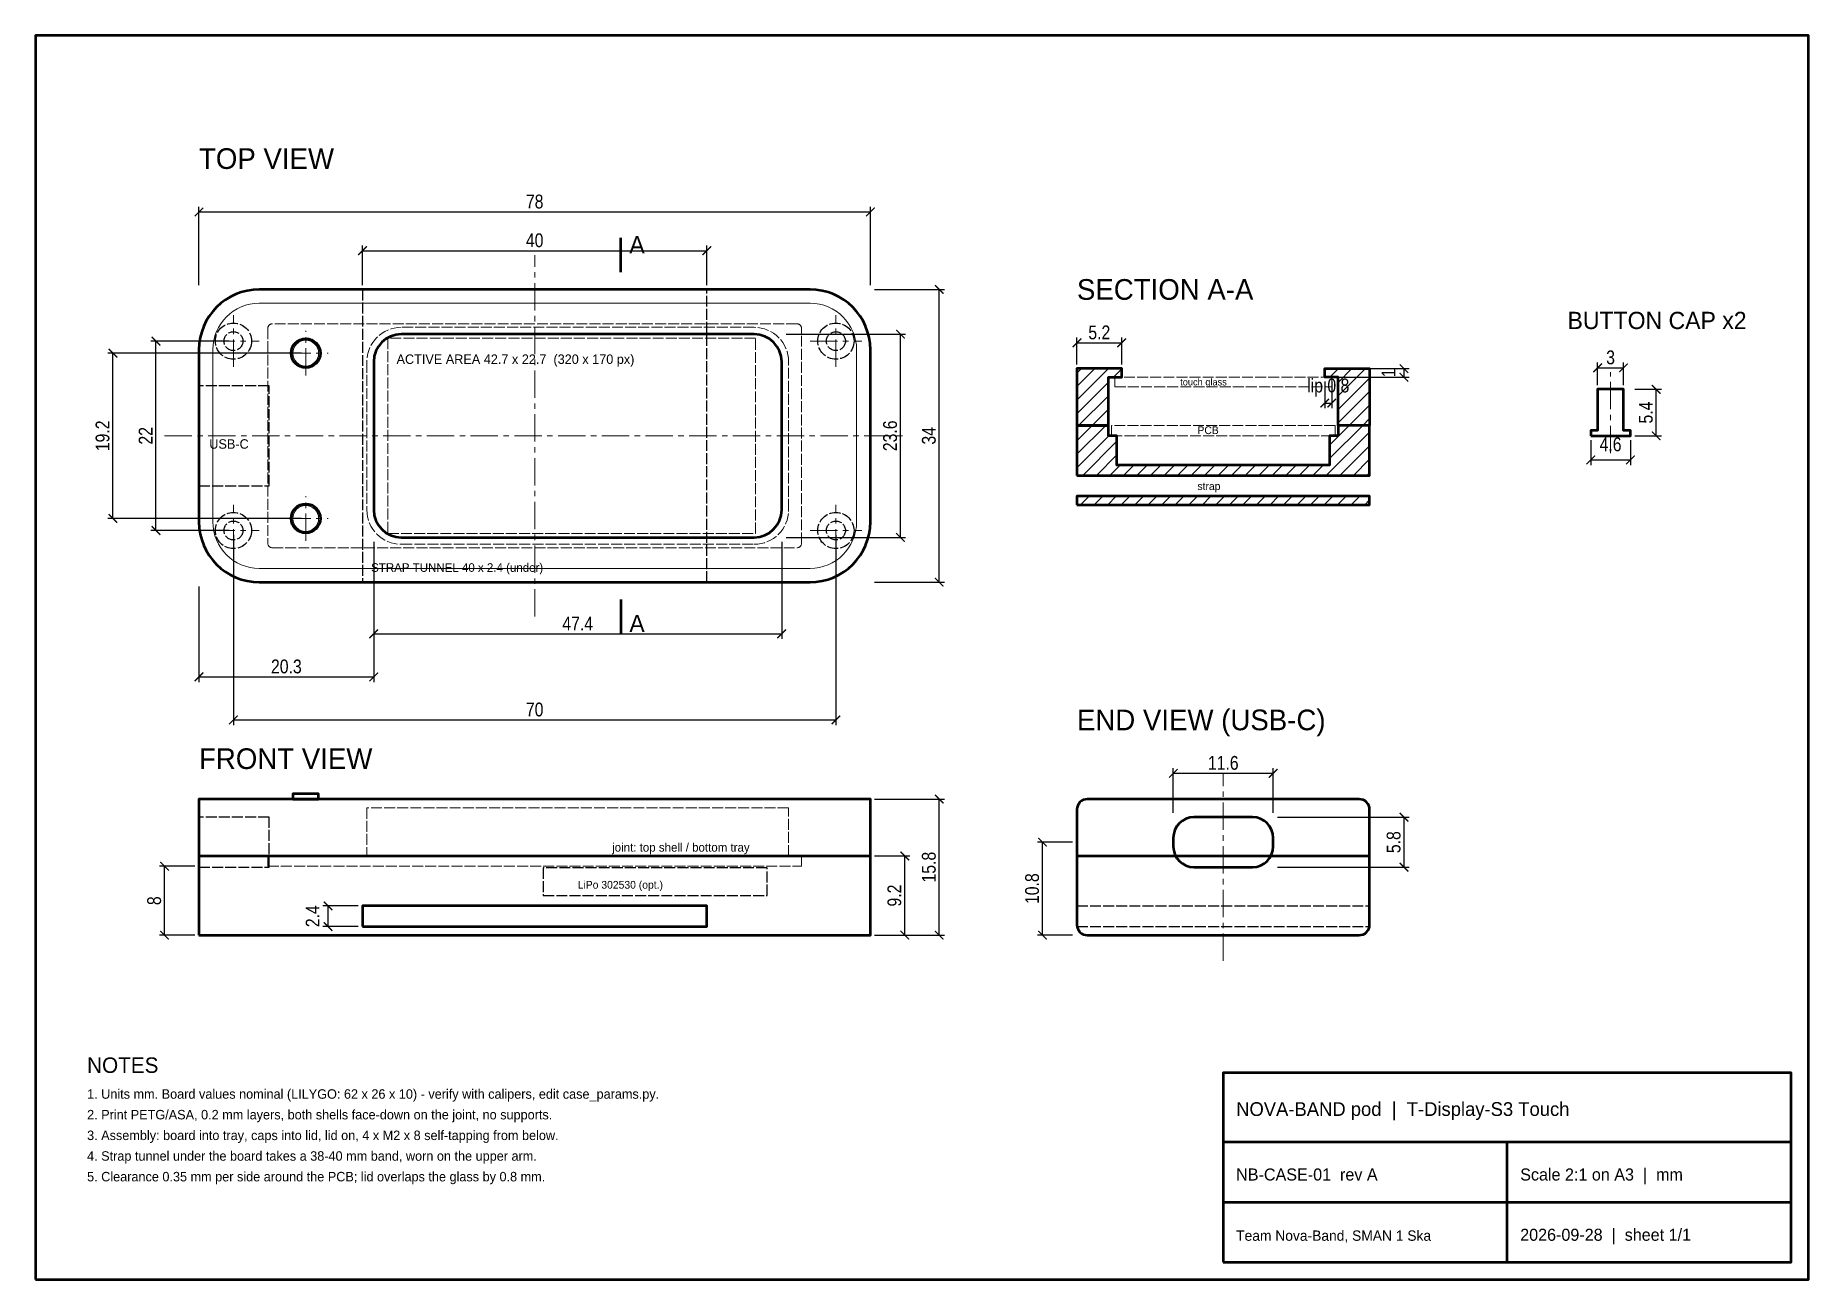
# Model space of a CAD drawing. Header units: millimetres. Extents: x 2 to 208, y 2 to 146.
import ezdxf

# ---------------------------------------------------------------- set-up
doc = ezdxf.new("R2010")
doc.units = ezdxf.units.MM
doc.linetypes.add('CENTER', pattern=[5.08, 3.175, -0.635, 0.635, -0.635])
doc.linetypes.add('DASHED', pattern=[1.524, 1.27, -0.254])
for name, color, linetype, lineweight in [('BOARD', 5, 'DASHED', 18), ('CENTER', 1, 'CENTER', 18), ('DIM', 3, 'Continuous', 18), ('FRAME', 7, 'Continuous', 50), ('HATCH', 8, 'Continuous', 13), ('HIDDEN', 8, 'DASHED', 25), ('OUTLINE', 7, 'Continuous', 50), ('TEXT', 7, 'Continuous', 25)]:
    doc.layers.add(name, color=color, linetype=linetype, lineweight=lineweight)
doc.styles.add('OpenSansCondensed-Light', font='OpenSansCondensed-Light.ttf')
doc.dimstyles.new('EZDXF', dxfattribs={"dimtxt": 1.6, "dimasz": 1, "dimexe": 0.6, "dimexo": 0.5, "dimgap": 0.4, "dimtad": 1, "dimdec": 1, "dimlfac": 100, "dimdsep": 46, "dimtxsty": 'OpenSansCondensed-Light', "dimblk": 'ARCHTICK', "dimcen": 2.5, "dimclrd": 3, "dimclre": 3, "dimclrt": 7, "dimazin": 3, "dimtfac": 0.5, "dimtmove": 2, "dimatfit": 3})

# ---------------------------------------------------------------- blocks, each defined once
blk = doc.blocks.new('_ARCHTICK')
at = {"color": 0, "linetype": 'BYBLOCK', "const_width": 0.15}
blk.add_lwpolyline([(-0.5, -0.5), (0.5, 0.5)], dxfattribs=at)

msp = doc.modelspace()

# ---------------------------------------------------------------- hatches: boundary and pattern name
at = {"layer": 'HATCH'}
h = msp.add_hatch(dxfattribs=at)
h.set_pattern_fill('ANSI31', scale=0.35)
h.paths.add_polyline_path([(123, 101.2), (126.65, 101.2), (126.65, 106.8), (128.2, 106.8), (128.2, 107.8), (123, 107.8)])
h = msp.add_hatch(dxfattribs=at)
h.set_pattern_fill('ANSI31', scale=0.35)
h.paths.add_polyline_path([(157, 101.2), (153.35, 101.2), (153.35, 106.8), (151.8, 106.8), (151.8, 107.8), (157, 107.8)])
h = msp.add_hatch(dxfattribs=at)
h.set_pattern_fill('ANSI31', scale=0.35)
h.paths.add_polyline_path([(123, 95.4), (157, 95.4), (157, 101.2), (153.35, 101.2), (153.35, 100), (152.35, 100), (152.35, 96.6), (127.65, 96.6), (127.65, 100), (126.65, 100), (126.65, 101.2), (123, 101.2)])
h = msp.add_hatch(dxfattribs=at)
h.set_pattern_fill('ANSI31', scale=0.35)
h.paths.add_polyline_path([(123, 92), (157, 92), (157, 93), (123, 93)])

# ---------------------------------------------------------------- linework, layer by layer
at = {"layer": 'BOARD'}
for points in [[(29.5, 87), (90.5, 87, 0.41421356), (91, 87.5), (91, 112.5, 0.41421356), (90.5, 113), (29.5, 113, 0.41421356), (29, 112.5), (29, 87.5, 0.41421356)], [(44.5, 87.4), (85.5, 87.4, 0.41421356), (89.5, 91.4), (89.5, 108.6, 0.41421356), (85.5, 112.6), (44.5, 112.6, 0.41421356), (40.5, 108.6), (40.5, 91.4, 0.41421356)]]:
    msp.add_lwpolyline(points, format="xyb", close=True, dxfattribs=at)
for points in [[(42.95, 88.65), (85.65, 88.65), (85.65, 111.35), (42.95, 111.35)], [(127.4, 105.7), (152.6, 105.7), (152.6, 106.8), (127.4, 106.8)], [(127, 100), (153, 100), (153, 101.2), (127, 101.2)], [(40.5, 51.2), (89.5, 51.2), (89.5, 56.8), (40.5, 56.8)], [(29, 50), (91, 50), (91, 51.2), (29, 51.2)]]:
    msp.add_lwpolyline(points, close=True, dxfattribs=at)
at = {"layer": 'CENTER'}
for p, q in [((60, 79), (60, 121)), ((25, 108), (25, 114)), ((95, 108), (95, 114)), ((33.4, 107), (33.4, 112.2)), ((22, 111), (28, 111)), ((30.8, 109.6), (36, 109.6)), ((92, 111), (98, 111)), ((185, 98), (185, 107.4)), ((17, 100), (103, 100)), ((33.4, 87.8), (33.4, 93)), ((25, 86), (25, 92)), ((95, 86), (95, 92)), ((22, 89), (28, 89)), ((30.8, 90.4), (36, 90.4)), ((92, 89), (98, 89)), ((140, 39), (140, 60.8))]:
    msp.add_line(p, q, dxfattribs=at)
at = {"layer": 'FRAME'}
for p, q in [((140, 18), (206, 18)), ((173, 4), (173, 18)), ((140, 11), (206, 11))]:
    msp.add_line(p, q, dxfattribs=at)
for points in [[(2, 2), (208, 2), (208, 146.5), (2, 146.5)], [(140, 4), (206, 4), (206, 26), (140, 26)]]:
    msp.add_lwpolyline(points, close=True, dxfattribs=at)
at = {"layer": 'HATCH'}
msp.add_lwpolyline([(28, 84.6), (92, 84.6, 0.41421356), (97.4, 90), (97.4, 110, 0.41421356), (92, 115.4), (28, 115.4, 0.41421356), (22.6, 110), (22.6, 90, 0.41421356)], format="xyb", close=True, dxfattribs=at)
for centre in [(33.4, 109.6), (33.4, 90.4)]:
    msp.add_circle(centre, 1.5, dxfattribs=at)
at = {"layer": 'HIDDEN'}
for p, q in [((123, 45.4), (157, 45.4)), ((123, 43), (157, 43))]:
    msp.add_line(p, q, dxfattribs=at)
for points in [[(40, 83), (80, 83), (80, 117), (40, 117)], [(21, 94.2), (29.15, 94.2), (29.15, 105.8), (21, 105.8)], [(21, 49.9), (29.15, 49.9), (29.15, 55.7), (21, 55.7)], [(61, 46.6), (87, 46.6), (87, 49.8), (61, 49.8)]]:
    msp.add_lwpolyline(points, close=True, dxfattribs=at)
for centre, radius in [((25, 111), 2.1), ((25, 111), 1.1), ((95, 111), 2.1), ((95, 111), 1.1), ((25, 89), 2.1), ((95, 89), 2.1), ((25, 89), 1.1), ((95, 89), 1.1)]:
    msp.add_circle(centre, radius, dxfattribs=at)
at = {"layer": 'OUTLINE'}
for p, q in [((70, 119), (70, 123)), ((70, 81), (70, 77)), ((21, 51.2), (99, 51.2)), ((123, 51.2), (157, 51.2))]:
    msp.add_line(p, q, dxfattribs=at)
for points in [[(28, 83), (92, 83, 0.41421356), (99, 90), (99, 110, 0.41421356), (92, 117), (28, 117, 0.41421356), (21, 110), (21, 90, 0.41421356)], [(44.5, 88.2), (85.5, 88.2, 0.41421356), (88.7, 91.4), (88.7, 108.6, 0.41421356), (85.5, 111.8), (44.5, 111.8, 0.41421356), (41.3, 108.6), (41.3, 91.4, 0.41421356)], [(124.2, 42), (155.8, 42, 0.41421356), (157, 43.2), (157, 56.6, 0.41421356), (155.8, 57.8), (124.2, 57.8, 0.41421356), (123, 56.6), (123, 43.2, 0.41421356)], [(136.6, 49.9), (143.4, 49.9, 0.41421356), (145.8, 52.3), (145.8, 53.3, 0.41421356), (143.4, 55.7), (136.6, 55.7, 0.41421356), (134.2, 53.3), (134.2, 52.3, 0.41421356)]]:
    msp.add_lwpolyline(points, format="xyb", close=True, dxfattribs=at)
for points in [[(123, 101.2), (126.65, 101.2), (126.65, 106.8), (128.2, 106.8), (128.2, 107.8), (123, 107.8)], [(157, 101.2), (153.35, 101.2), (153.35, 106.8), (151.8, 106.8), (151.8, 107.8), (157, 107.8)], [(182.7, 100), (187.3, 100), (187.3, 100.6), (186.5, 100.6), (186.5, 105.4), (183.5, 105.4), (183.5, 100.6), (182.7, 100.6)], [(123, 95.4), (157, 95.4), (157, 101.2), (153.35, 101.2), (153.35, 100), (152.35, 100), (152.35, 96.6), (127.65, 96.6), (127.65, 100), (126.65, 100), (126.65, 101.2), (123, 101.2)], [(123, 92), (157, 92), (157, 93), (123, 93)], [(21, 42), (99, 42), (99, 57.8), (21, 57.8)], [(31.9, 57.8), (34.9, 57.8), (34.9, 58.4), (31.9, 58.4)], [(31.9, 57.8), (34.9, 57.8), (34.9, 58.4), (31.9, 58.4)], [(40, 43), (80, 43), (80, 45.4), (40, 45.4)]]:
    msp.add_lwpolyline(points, close=True, dxfattribs=at)
for centre in [(33.4, 109.6), (33.4, 90.4)]:
    msp.add_circle(centre, 1.7, dxfattribs=at)

# ---------------------------------------------------------------- texts
at = {"layer": 'BOARD'}
for s, height, p in [('ACTIVE AREA 42.7 x 22.7  (320 x 170 px)', 1.1, (43.95, 108.35)), ('touch glass', 0.8, (135, 105.85)), ('PCB', 0.9, (137, 100.2))]:
    msp.add_text(s, height=height, dxfattribs=at).set_placement(p)
at = {"layer": 'HIDDEN'}
for s, height, p in [('USB-C', 1.1, (22.2, 98.5)), ('strap', 0.9, (137, 93.7)), ('STRAP TUNNEL 40 x 2.4 (under)', 1, (41, 84.2)), ('LiPo 302530 (opt.)', 0.9, (65, 47.4))]:
    msp.add_text(s, height=height, dxfattribs=at).set_placement(p)
at = {"layer": 'TEXT'}
for s, height, p in [('TOP VIEW', 2.4, (21, 131)), ('A', 2, (71, 121.2)), ('SECTION A-A', 2.4, (123, 115.8)), ('BUTTON CAP x2', 2, (180, 112.4)), ('A', 2, (71, 77.2)), ('END VIEW (USB-C)', 2.4, (123, 65.8)), ('FRONT VIEW', 2.4, (21, 61.3)), ('joint: top shell / bottom tray', 1, (69, 51.7)), ('NOTES', 1.8, (8, 26)), ('1. Units mm. Board values nominal (LILYGO: 62 x 26 x 10) - verify with calipers, edit case_params.py.', 1.1, (8, 23)), ('NOVA-BAND pod  |  T-Display-S3 Touch', 1.6, (141.5, 21)), ('2. Print PETG/ASA, 0.2 mm layers, both shells face-down on the joint, no supports.', 1.1, (8, 20.6)), ('3. Assembly: board into tray, caps into lid, lid on, 4 x M2 x 8 self-tapping from below.', 1.1, (8, 18.2)), ('4. Strap tunnel under the board takes a 38-40 mm band, worn on the upper arm.', 1.1, (8, 15.8)), ('5. Clearance 0.35 mm per side around the PCB; lid overlaps the glass by 0.8 mm.', 1.1, (8, 13.4)), ('NB-CASE-01  rev A', 1.4, (141.5, 13.5)), ('Scale 2:1 on A3  |  mm', 1.4, (174.5, 13.5)), ('Team Nova-Band, SMAN 1 Ska', 1.2, (141.5, 6.5)), ('2026-09-28  |  sheet 1/1', 1.4, (174.5, 6.5))]:
    msp.add_text(s, height=height, dxfattribs=at).set_placement(p)

# ---------------------------------------------------------------- dimensions: what is measured, and where the dimension line sits
at = {"layer": 'DIM'}
for base, p1, p2, text in [((21, 126), (21, 117), (99, 117), '78'), ((40, 121.5), (40, 117), (80, 117), '40'), ((123, 110.8), (123, 107.8), (128.2, 107.8), '5.2'), ((183.5, 107.9), (183.5, 105.4), (186.5, 105.4), '3'), ((151.8, 103.8), (151.8, 106.8), (152.6, 106.8), 'lip 0.8'), ((182.7, 97.2), (182.7, 100), (187.3, 100), '4.6'), ((25, 67), (25, 89), (95, 89), '70'), ((21, 72), (21, 83), (41.3, 88.2), '20.3'), ((41.3, 77), (41.3, 88.2), (88.7, 88.2), '47.4'), ((134.2, 60.8), (134.2, 55.7), (145.8, 55.7), '11.6')]:
    msp.add_linear_dim(base=base, p1=p1, p2=p2, text=text, dimstyle='EZDXF', dxfattribs=at).render()
for base, p1, p2, text in [((107, 83), (99, 83), (99, 117), '34'), ((16, 89), (25, 89), (25, 111), '22'), ((102.5, 88.2), (88.7, 88.2), (88.7, 111.8), '23.6'), ((11, 90.4), (33.4, 90.4), (33.4, 109.6), '19.2'), ((161, 106.8), (151.8, 106.8), (151.8, 107.8), '1'), ((190.3, 100), (187.3, 100), (187.3, 105.4), '5.4'), ((107, 42), (99, 42), (99, 57.8), '15.8'), ((161, 49.9), (145.8, 49.9), (145.8, 55.7), '5.8'), ((103, 42), (99, 42), (99, 51.2), '9.2'), ((119, 42), (123, 42), (123, 52.8), '10.8'), ((17, 42), (21, 42), (21, 50), '8'), ((36, 43), (40, 43), (40, 45.4), '2.4')]:
    msp.add_linear_dim(base=base, p1=p1, p2=p2, angle=90, text=text, dimstyle='EZDXF', dxfattribs=at).render()

doc.saveas('drawing.dxf')
